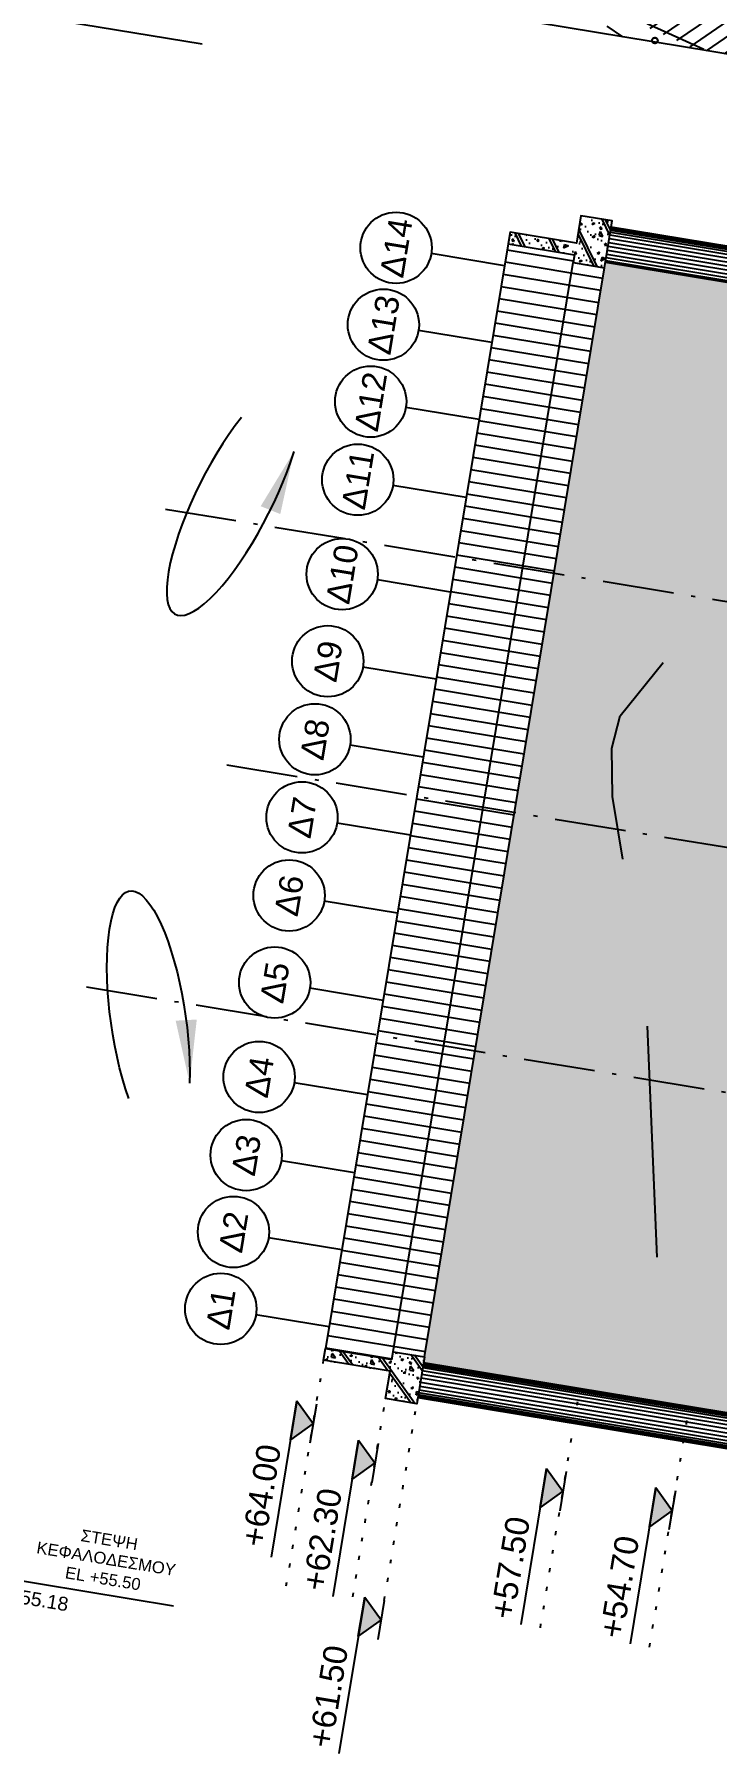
# Model space of a CAD drawing. Header units: metres. Extents: x 93017 to 94633, y 101979 to 102793.
# Drawn here: x 94083.58 to 94100.8, y 102293.22 to 102336.74 of the extents above; entities that cross this region are included whole.
import ezdxf
from ezdxf.enums import TextEntityAlignment as Align

# ---------------------------------------------------------------- set-up
doc = ezdxf.new("R2010")
doc.units = ezdxf.units.M
doc.header["$LTSCALE"] = 0.75
doc.header["$MEASUREMENT"] = 0
doc.linetypes.add('ACAD_ISO10W100', pattern=[18, 12, -3, 0, -3])
doc.linetypes.add('SDOT1', pattern=[1, 0, -1])
for name, color, linetype in [('A-LEVELS', 2, 'Continuous'), ('CG_FREATIO', 252, 'Continuous'), ('CG_KR', 253, 'Continuous'), ('CG_KT', 253, 'Continuous'), ('CW403-Text 0.30 Height', 2, 'Continuous'), ('HATCH DIAKINDYNEYSHS', 112, 'Continuous'), ('OTM Hatch 0.15', 1, 'Continuous'), ('OTM Line 0.15', 1, 'Continuous'), ('OTM Line 0.25', 2, 'Continuous'), ('OTM Line 0.50', 6, 'Continuous'), ('OTM Line Axis 0.15', 1, 'ACAD_ISO10W100'), ('OTM Line Dots 0.25', 2, 'SDOT1'), ('OTM Solid 253', 253, 'Continuous'), ('OTM Text 0.25', 2, 'Continuous'), ('OTM Text 0.35', 3, 'Continuous')]:
    doc.layers.add(name, color=color, linetype=linetype)
doc.styles.add('ARIAL', font='ARIAL.TTF')
doc.styles.add('ARIAL_GREEK', font='ARIAL.TTF')
doc.styles.add('WG-SIMPL', font='ugsimpl.shx', dxfattribs={"width": 1.05})
doc.linetypes.add('SR', pattern='A,6,-1.5,[121,OrizLt.shx,S=0.4,R=0,X=0,Y=0],-1.5', length=9)

# ---------------------------------------------------------------- blocks, each defined once
blk = doc.blocks.new('Level L')
at = {"layer": 'A-LEVELS'}
blk.add_hatch(color=256, dxfattribs=at).paths.add_polyline_path([(0.2499999999785985, 0.2499999999931077), (-1.531930138298776e-11, 1.533351223770296e-11), (-0.250000000018332, 0.2500000000237321)])
for p, q in [((0.2499999999804459, 0.2499999999949694), (-1.750000000050107, 0.2500000001439417)), ((0.2499999999659792, -1.530509052827256e-11), (-0.2500000000309512, 1.531930138298776e-11))]:
    blk.add_line(p, q, dxfattribs=at)
blk.add_lwpolyline([(0.2499999999785985, 0.2499999999931077), (-1.531930138298776e-11, 1.533351223770296e-11), (-0.250000000018332, 0.2500000000237321)], close=True, dxfattribs=at)
at = {"layer": 'A-LEVELS', "style": 'WG-SIMPL', "width": 1.05}
blk.add_attdef('±000.00', (-1.712995793863769, 0.3513423913802569), '', height=0.3, rotation=359.9999998220159, dxfattribs=at)

msp = doc.modelspace()

# ---------------------------------------------------------------- hatches: boundary and pattern name
at = {"lineweight": -3, "true_color": 0xc7e3ff}
msp.add_hatch(color=254, dxfattribs=at).paths.add_polyline_path([(94112.47259388884, 102328.5957071586), (94097.99314848403, 102330.9860321325), (94093.40320476519, 102303.1823484441), (94109.9918244504, 102300.4438325128), (94109.58782250232, 102301.5028323788), (94108.66939616555, 102303.9102796006), (94108.45468696457, 102304.6909164315), (94107.72462240806, 102307.3452753466), (94106.84038687903, 102310.5601670139), (94107.07191403849, 102313.6878991749), (94107.19370014677, 102315.3331244198), (94107.2943891385, 102316.6933458227), (94107.69401509174, 102322.0919476504), (94111.92861905076, 102325.8649244467)])
at = {"layer": 'HATCH DIAKINDYNEYSHS', "ltscale": 15}
h = msp.add_hatch(dxfattribs=at)
h.set_pattern_fill('ANSI31', color=256, scale=0.09999999999999998, angle=529.4408011586834, style=0)
h.set_pattern_definition([(214.4408011586833, (109260.2785531341, 125634.6140723832), (0.1795635332584616, -0.2618457323000268), [])])
h.paths.add_polyline_path([(94102.32273729536, 102349.2746886903, 1), (94102.99554624414, 102349.3865637955, 1)], flags=16)
h.paths.add_polyline_path([(94105.12224204143, 102335.5762568457), (94108.06806293578, 102353.4206308439), (94105.92980439024, 102354.3718884005), (94105.45165219085, 102353.3343741218), (94100.37832887747, 102355.6239442945), (94097.6744110682, 102349.3240929007), (94097.08221642551, 102349.5958367234), (94096.544912701, 102348.4181525944), (94096.08345682215, 102348.625468662), (94092.53226918034, 102340.868646348), (94097.5565069895, 102338.5926017542), (94097.17997081953, 102337.7822501405), (94100.25683709161, 102336.3794574265)])
at = {"layer": 'OTM Hatch 0.15', "ltscale": 0.1}
h = msp.add_hatch(dxfattribs=at)
h.set_pattern_fill('CONCRETE2', color=256, scale=0.04999999999999993, angle=80.62592887419764, style=0)
h.set_pattern_definition([(71.2518577483078, (94318.71328053233, 102986.7828000553), (-0.9469405512942041, 0.3214087620377309), [0.04999999999999994, -0.949999999999999]), (161.2518577483078, (94318.72935097046, 102986.8301470828), (-0.3214087620377309, -0.9469405512942041), [0.04999999999999994, -0.949999999999999]), (116.2518577483078, (94318.71328053233, 102986.7828000553), (-0.9469405764887312, 0.3214087705892094), [0.07071067999999983, -1.343502899999997]), (71.2518577483078, (94318.53823428671, 102986.5782057936), (-0.9469405512942041, 0.3214087620377309), [0.04999999999999994, -0.949999999999999]), (161.2518577483078, (94318.53823428671, 102986.5782057936), (-0.3214087620377309, -0.9469405512942041), [0.04999999999999994, -0.949999999999999]), (206.2518577483079, (94318.55430472482, 102986.6255528212), (-0.3214087705892095, -0.9469405764887313), [0.07071067999999982, -1.343502899999997]), (71.2518577483078, (94318.35143903668, 102987.1168221084), (-0.9469405512942041, 0.3214087620377309), [0.04999999999999994, -0.949999999999999]), (161.2518577483078, (94318.35143903668, 102987.1168221084), (-0.3214087620377309, -0.9469405512942041), [0.04999999999999994, -0.949999999999999]), (206.2518577483079, (94318.36750947477, 102987.164169136), (-0.3214087705892095, -0.9469405764887313), [0.07071067999999982, -1.343502899999997]), (251.2518577483078, (94318.4300626537, 102987.0373342047), (0.9469405512942041, -0.321408762037731), [0.09999999999999988, -0.8999999999999989]), (341.2518577483078, (94318.4300626537, 102987.0373342047), (0.3214087620377311, 0.9469405512942038), [0.09999999999999988, -0.8999999999999989]), (206.2518577483079, (94318.52475670884, 102987.0051933284), (-0.3214087705892095, -0.9469405764887313), [0.1414213549999996, -1.272792199999997]), (251.2518577483078, (94318.22114695837, 102986.4218228463), (0.9469405512942041, -0.321408762037731), [0.04999999999999994, -0.949999999999999]), (161.2518577483078, (94318.22114695837, 102986.4218228463), (-0.3214087620377309, -0.9469405512942041), [0.04999999999999994, -0.949999999999999]), (116.2518577483078, (94318.20507652027, 102986.3744758188), (-0.9469405764887312, 0.3214087705892094), [0.07071067999999983, -1.343502899999997]), (71.2518577483078, (94317.90578820351, 102986.5816629406), (-0.9469405512942041, 0.3214087620377309), [0.04999999999999994, -0.949999999999999]), (161.2518577483078, (94317.90578820351, 102986.5816629406), (-0.3214087620377309, -0.9469405512942041), [0.04999999999999994, -0.949999999999999]), (206.2518577483079, (94317.92185864164, 102986.6290099682), (-0.3214087705892095, -0.9469405764887313), [0.07071067999999982, -1.343502899999997]), (251.2518577483078, (94317.87624018754, 102986.9613034479), (0.9469405512942041, -0.321408762037731), [0.04999999999999994, -0.949999999999999]), (341.2518577483078, (94317.87624018754, 102986.9613034479), (0.3214087620377311, 0.9469405512942038), [0.04999999999999994, -0.949999999999999]), (206.2518577483079, (94317.92358721512, 102986.9452330098), (-0.3214087705892095, -0.9469405764887313), [0.07071067999999982, -1.343502899999997]), (251.2518577483078, (94318.09690488726, 102986.8336042298), (0.9469405512942041, -0.321408762037731), [0.04999999999999994, -0.949999999999999]), (161.2518577483078, (94318.09690488726, 102986.8336042298), (-0.3214087620377309, -0.9469405512942041), [0.04999999999999994, -0.949999999999999]), (116.2518577483078, (94318.08083444915, 102986.7862572022), (-0.9469405764887312, 0.3214087705892094), [0.07071067999999983, -1.343502899999997]), (71.2518577483078, (94318.03262313486, 102986.6442161195), (-0.9469405512942041, 0.3214087620377309), [0.09999999999999988, -0.8999999999999989]), (341.2518577483078, (94318.03262313486, 102986.6442161195), (0.3214087620377311, 0.9469405512942038), [0.09999999999999988, -0.8999999999999989]), (116.2518577483078, (94318.12731719, 102986.6120752433), (-0.9469405764887312, 0.3214087705892094), [0.1414213549999996, -1.272792199999997]), (116.2518577483078, (94318.5517118646, 102986.1512182588), (-0.6341746735389703, -0.312765902949761), []), (116.2518577483078, (94318.5838527408, 102986.2459123139), (-0.6341746735389703, -0.312765902949761), []), (71.2518577483078, (94318.50436483702, 102986.1672886969), (-0.9469405512942041, 0.3214087620377309), [0, -0.3999999999999995, 0, -0.5499999999999994, 0, -0.04999999999999994]), (71.2518577483078, (94318.4418116581, 102986.2941236282), (-0.9469405512942041, 0.3214087620377309), [0, -0.1999999999999998, 0, -0.3999999999999995, 0, -0.3999999999999995]), (71.2518577483078, (94318.4917515459, 102986.7523877525), (-0.9469405512942041, 0.3214087620377309), [0, -0.3999999999999995, 0, -0.5999999999999993]), (71.2518577483078, (94318.23635310974, 102986.3110583531), (-0.9469405512942041, 0.3214087620377309), [0, -0.5499999999999994, 0, -0.4499999999999995]), (71.2518577483078, (94318.25415212131, 102986.6746284222), (-0.9469405512942041, 0.3214087620377309), [0, -0.9999999999999989]), (71.2518577483078, (94318.09517631377, 102986.5173811882), (-0.9469405512942041, 0.3214087620377309), [0, -0.4999999999999994, 0, -0.4999999999999994]), (71.2518577483078, (94318.00048225865, 102986.5495220644), (-0.9469405512942041, 0.3214087620377309), [0, -0.3999999999999995, 0, -0.5999999999999993]), (71.2518577483078, (94317.93792907972, 102986.6763569957), (-0.9469405512942041, 0.3214087620377309), [0, -0.2999999999999997, 0, -0.3499999999999996, 0, -0.3499999999999996]), (71.2518577483078, (94317.82716458649, 102986.6611508444), (-0.9469405512942041, 0.3214087620377309), [0, -0.4499999999999995, 0, -0.5499999999999994]), (71.2518577483078, (94317.74854096948, 102986.7406387481), (-0.9469405512942041, 0.3214087620377309), [0, -0.2999999999999997, 0, -0.2499999999999997, 0, -0.4499999999999995])])
h.paths.add_polyline_path([(94097.37648392285, 102332.1621802668), (94097.26246828823, 102331.4715280859), (94095.5851701344, 102331.7484231985), (94095.536306291, 102331.4524294066), (94097.2136044448, 102331.175534294), (94097.18102854924, 102330.9782050995), (94097.9703453275, 102330.8479015171), (94098.16580070108, 102332.0318766845)])
h = msp.add_hatch(dxfattribs=at)
h.set_pattern_fill('CONCRETE2', color=256, scale=0.04999999999999993, angle=80.62592887419764, style=0)
h.set_pattern_definition([(80.62592887419743, (94175.74301130258, 101873.1252087044), (-0.986645972802477, 0.1628794779972367), [0.04999999999999989, -0.9499999999999983]), (170.6259288741977, (94175.75115527649, 101873.174541003), (-0.1628794779972368, -0.986645972802477), [0.04999999999999987, -0.949999999999998]), (125.6259288741976, (94175.74301130258, 101873.1252087044), (-0.9866459990534162, 0.1628794823308472), [0.07071067999999991, -1.343502899999999]), (80.62592887419743, (94175.6036268358, 101872.8948351589), (-0.986645972802477, 0.1628794779972367), [0.04999999999999989, -0.9499999999999983]), (170.6259288741977, (94175.6036268358, 101872.8948351589), (-0.1628794779972368, -0.986645972802477), [0.04999999999999987, -0.949999999999998]), (215.6259288741976, (94175.61177080972, 101872.9441674576), (-0.1628794823308472, -0.9866459990534162), [0.07071067999999982, -1.343502899999997]), (80.62592887419743, (94175.3315965104, 101873.395833664), (-0.986645972802477, 0.1628794779972367), [0.04999999999999989, -0.9499999999999983]), (170.6259288741977, (94175.3315965104, 101873.395833664), (-0.1628794779972368, -0.986645972802477), [0.04999999999999987, -0.949999999999998]), (215.6259288741976, (94175.33974048431, 101873.4451659627), (-0.1628794823308472, -0.9866459990534162), [0.07071067999999982, -1.343502899999997]), (260.6259288741975, (94175.42211713378, 101873.3302134176), (0.986645972802477, -0.1628794779972368), [0.0999999999999998, -0.8999999999999984]), (350.6259288741977, (94175.42211713378, 101873.3302134176), (0.1628794779972369, 0.986645972802477), [0.09999999999999991, -0.8999999999999992]), (215.6259288741976, (94175.52078173107, 101873.3139254698), (-0.1628794823308472, -0.9866459990534162), [0.1414213549999996, -1.272792199999997]), (260.6259288741975, (94175.31624547309, 101872.6888935352), (0.986645972802477, -0.1628794779972368), [0.0499999999999999, -0.9499999999999984]), (170.6259288741977, (94175.31624547309, 101872.6888935352), (-0.1628794779972368, -0.986645972802477), [0.04999999999999987, -0.949999999999998]), (125.6259288741976, (94175.3081014992, 101872.6395612366), (-0.9866459990534162, 0.1628794823308472), [0.07071067999999991, -1.343502899999999]), (80.62592887419743, (94174.97906335651, 101872.7952336512), (-0.986645972802477, 0.1628794779972367), [0.04999999999999989, -0.9499999999999983]), (170.6259288741977, (94174.97906335651, 101872.7952336512), (-0.1628794779972368, -0.986645972802477), [0.04999999999999987, -0.949999999999998]), (215.6259288741976, (94174.98720733041, 101872.8445659498), (-0.1628794823308472, -0.9866459990534162), [0.07071067999999982, -1.343502899999997]), (260.6259288741975, (94174.8880742779, 101873.1649916634), (0.986645972802477, -0.1628794779972368), [0.0499999999999999, -0.9499999999999984]), (350.6259288741977, (94174.8880742779, 101873.1649916634), (0.1628794779972369, 0.986645972802477), [0.04999999999999995, -0.9499999999999993]), (215.6259288741976, (94174.93740657654, 101873.1568476895), (-0.1628794823308472, -0.9866459990534162), [0.07071067999999982, -1.343502899999997]), (260.6259288741975, (94175.1265917972, 101873.0749394952), (0.986645972802477, -0.1628794779972368), [0.0499999999999999, -0.9499999999999984]), (170.6259288741977, (94175.1265917972, 101873.0749394952), (-0.1628794779972368, -0.986645972802477), [0.04999999999999987, -0.949999999999998]), (125.6259288741976, (94175.1184478233, 101873.0256071966), (-0.9866459990534162, 0.1628794823308472), [0.07071067999999991, -1.343502899999999]), (80.62592887419743, (94175.0940159016, 101872.8776103007), (-0.986645972802477, 0.1628794779972367), [0.09999999999999978, -0.8999999999999982]), (350.6259288741977, (94175.0940159016, 101872.8776103007), (0.1628794779972369, 0.986645972802477), [0.09999999999999991, -0.8999999999999992]), (125.6259288741976, (94175.19268049888, 101872.8613223529), (-0.9866459990534162, 0.1628794823308472), [0.1414213549999998, -1.272792199999998]), (125.6259288741976, (94175.6864719405, 101872.4757448481), (-0.5747627406921317, -0.4118832583612846), []), (125.6259288741976, (94175.70275988831, 101872.5744094454), (-0.5747627406921317, -0.4118832583612846), []), (80.62592887419743, (94175.63713964185, 101872.483888822), (-0.986645972802477, 0.1628794779972367), [0, -0.3999999999999991, 0, -0.5499999999999986, 0, -0.04999999999999989]), (80.62592887419743, (94175.55476299241, 101872.5988413671), (-0.986645972802477, 0.1628794779972367), [0, -0.1999999999999996, 0, -0.3999999999999991, 0, -0.3999999999999991]), (80.62592887419743, (94175.52939416021, 101873.0591200027), (-0.986645972802477, 0.1628794779972367), [0, -0.3999999999999991, 0, -0.5999999999999986]), (80.62592887419743, (94175.34928982393, 101872.5820849641), (-0.986645972802477, 0.1628794779972367), [0, -0.5499999999999986, 0, -0.4499999999999991]), (80.62592887419743, (94175.30763304395, 101872.9436990023), (-0.986645972802477, 0.1628794779972367), [0, -0.9999999999999982]), (80.62592887419743, (94175.17639255109, 101872.7626577556), (-0.986645972802477, 0.1628794779972367), [0, -0.4999999999999991, 0, -0.4999999999999991]), (80.62592887419743, (94175.0777279538, 101872.7789457034), (-0.986645972802477, 0.1628794779972367), [0, -0.3999999999999991, 0, -0.5999999999999986]), (80.62592887419743, (94174.99535130431, 101872.8938982485), (-0.986645972802477, 0.1628794779972367), [0, -0.2999999999999993, 0, -0.3499999999999993, 0, -0.3499999999999993]), (80.62592887419743, (94174.88854273313, 101872.8608538976), (-0.986645972802477, 0.1628794779972367), [0, -0.4499999999999991, 0, -0.5499999999999986]), (80.62592887419743, (94174.79802210975, 101872.9264741441), (-0.986645972802477, 0.1628794779972367), [0, -0.2999999999999993, 0, -0.2499999999999996, 0, -0.4499999999999991])])
h.paths.add_polyline_path([(94092.44123576986, 102302.2668074749), (94093.2305525481, 102302.1365038925), (94093.4260079217, 102303.3204790598), (94092.63669114346, 102303.4507826422), (94092.6041152478, 102303.2534534477), (94090.92681709406, 102303.5303485603), (94090.87795325065, 102303.2343547684), (94092.55525140444, 102302.9574596559)])
at = {"layer": 'OTM Solid 253', "ltscale": 0.05}
h = msp.add_hatch(dxfattribs=at)
h.set_pattern_fill('LINE', color=256, scale=2.5, style=0)
h.set_pattern_definition([(350.6259288741789, (93978.11353631999, 102269.9166746815), (0.05089983687423725, 0.3083268665007576), [])])
h.paths.add_polyline_path([(94090.92681709406, 102303.5303485603), (94092.60411524784, 102303.2534534476), (94092.63669114343, 102303.4507826422), (94093.42600792166, 102303.3204790598), (94097.97034532753, 102330.8479015171), (94097.18102854924, 102330.9782050994), (94097.2136044448, 102331.175534294), (94095.53630629103, 102331.4524294066)])

# ---------------------------------------------------------------- linework, layer by layer
at = {"color": 7, "ltscale": 0.1}
msp.add_line((94067.29469768069, 102339.8894454808), (94087.80848395605, 102336.5029472916), dxfattribs=at)
at = {"layer": 'CG_FREATIO'}
for p, q in [((94099.17230700314, 102336.5796894453), (94099.15257789104, 102336.5764088758)), ((94099.22659633288, 102336.6799524428), (94099.22987690236, 102336.6602233307)), ((94099.2528408886, 102336.5221195461), (94099.25612145805, 102336.502390434)), ((94099.33013989989, 102336.605934001), (94099.31041078779, 102336.6026534315))]:
    msp.add_line(p, q, dxfattribs=at)
msp.add_circle((94099.24135889547, 102336.5911714384), 0.06999999999999998, dxfattribs=at)
at = {"layer": 'CG_KR'}
msp.add_line((94098.02667357065, 102336.9506574803), (94098.42828128181, 102336.6813227602), dxfattribs=at)
at = {"layer": 'CG_KT'}
for q in [(94099.04387160004, 102337.0157943596), (94100.46873326786, 102336.3444767551)]:
    msp.add_line((94100.47663002141, 102336.3614715288), q, dxfattribs=at)
at = {"layer": 'CW403-Text 0.30 Height', "color": 7, "linetype": 'SR', "ltscale": 0.1}
msp.add_line((94087.08774252098, 102297.0239949531), (94074.65791662129, 102299.0759605111), dxfattribs=at)
at = {"layer": 'OTM Line 0.15', "ltscale": 0.1}
msp.add_line((94095.44509381294, 102330.899907841), (94093.59646753334, 102331.2050864884), dxfattribs=at)
at = {"layer": 'OTM Line 0.15', "ltscale": 0.05}
for p, q in [((94095.12422122614, 102328.9562151828), (94093.27559494658, 102329.2613938302)), ((94094.80334865449, 102327.0125226164), (94092.95472237488, 102327.3177012638)), ((94094.4775896985, 102325.0392306708), (94092.6289634189, 102325.3444093182)), ((94094.08341050388, 102322.651481645), (94092.23478422433, 102322.9566602923)), ((94093.7202001265, 102320.4513269017), (94091.87157384693, 102320.756505549)), ((94093.3944411705, 102318.478034956), (94091.54581489092, 102318.7832136034)), ((94093.06868221454, 102316.5047430104), (94091.22005593493, 102316.8099216579)), ((94092.74292325853, 102314.5314510648), (94090.89429697894, 102314.8366297122)), ((94092.379691164, 102312.3311647693), (94090.53106488436, 102312.6363434167)), ((94091.9855336866, 102309.943547296), (94090.13690740702, 102310.2487259434)), ((94091.65977473061, 102307.9702553503), (94089.81114845103, 102308.2754339977)), ((94091.33890215894, 102306.0265627839), (94089.4902758794, 102306.3317414312)), ((94091.0180295721, 102304.0828701255), (94089.1694032925, 102304.3880487728))]:
    msp.add_line(p, q, dxfattribs=at)
at = {"layer": 'OTM Line 0.15', "ltscale": 0.1}
for centre in [(94092.70848615783, 102331.3516780186), (94092.38761357103, 102329.4079853604), (94092.06674099935, 102327.464292794), (94091.74098204341, 102325.4910008484), (94091.3468028488, 102323.1032518225), (94090.9835924714, 102320.9030970792), (94090.65783351545, 102318.9298051336), (94090.33207455942, 102316.9565131881), (94090.00631560343, 102314.9832212424), (94089.64308350885, 102312.7829349469), (94089.24892603152, 102310.3953174735), (94088.92316707554, 102308.422025528), (94088.60229450384, 102306.4783329615), (94088.28142191701, 102304.5346403031)]:
    msp.add_circle(centre, 0.899999999999999, dxfattribs=at)
at = {"layer": 'OTM Line 0.25'}
for p, q in [((94098.14136877935, 102331.8838797884), (94128.33273554704, 102326.8997677617)), ((94097.99314848402, 102330.9860321325), (94128.18451525163, 102326.0019201058)), ((94093.40320476519, 102303.182348444), (94123.59457153284, 102298.1982364174)), ((94123.44635123751, 102297.3003887617), (94093.25498446984, 102302.2845007883))]:
    msp.add_line(p, q, dxfattribs=at)
at = {"layer": 'OTM Line 0.25', "ltscale": 0.05}
for p, q in [((94095.53630629103, 102331.4524294066), (94090.92681709408, 102303.5303485603)), ((94092.63669114347, 102303.4507826422), (94097.18102854925, 102330.9782050995)), ((94093.42600792172, 102303.3204790598), (94097.97034532751, 102330.8479015171))]:
    msp.add_line(p, q, dxfattribs=at)
at = {"layer": 'OTM Line 0.25'}
for points in [[(94097.21360444483, 102331.175534294), (94097.18102854925, 102330.9782050995), (94097.97034532751, 102330.8479015171), (94098.1658007011, 102332.0318766844), (94097.37648392287, 102332.1621802668), (94097.26246828825, 102331.4715280859), (94095.58517013444, 102331.7484231985), (94095.53630629103, 102331.4524294066), (94097.21360444481, 102331.175534294)], [(94092.60411524787, 102303.2534534477), (94092.63669114347, 102303.4507826422), (94093.42600792173, 102303.3204790598), (94093.23055254814, 102302.1365038924), (94092.44123576986, 102302.2668074749), (94092.5552514044, 102302.9574596558), (94090.87795325065, 102303.2343547684), (94090.92681709408, 102303.5303485603), (94092.60411524783, 102303.2534534477)]]:
    msp.add_lwpolyline(points, dxfattribs=at)
at = {"layer": 'OTM Line 0.50', "ltscale": 0.05}
msp.add_ellipse((94088.63041064114, 102325.0249921961), major_axis=(-1.493458771081655, -2.93569009289408), ratio=0.2865802253300671, start_param=4.098258345474681, end_param=8.408289900450741, dxfattribs=at)
at = {"layer": 'OTM Line 0.50', "ltscale": 0.05, "extrusion": (0, 0, -1)}
msp.add_ellipse((94086.45317909708, 102311.8363648672), major_axis=(-0.4706601535476896, 3.259934729760649), ratio=0.2865802253300671, start_param=4.098258345474681, end_param=8.408289900450741, dxfattribs=at)
at = {"layer": 'OTM Line 0.50', "ltscale": 0.05}
for points in [[(94089.78413264274, 102324.6219334272), (94090.1318373839, 102326.2062984496), (94089.28907937826, 102324.820343885)], [(94087.67523186524, 102311.8472211997), (94087.49525878404, 102310.2351663616), (94087.14267499442, 102311.8184527483)]]:
    msp.add_solid(points, dxfattribs=at)
at = {"layer": 'OTM Line Axis 0.15', "color": 6, "ltscale": 0.2}
for p, q in [((94127.34018580054, 102318.0634332771), (94086.72922738719, 102324.7676533213)), ((94125.3465568362, 102305.9869825599), (94084.73559842286, 102312.6912026042))]:
    msp.add_line(p, q, dxfattribs=at)
at = {"layer": 'OTM Line Axis 0.15', "color": 2, "ltscale": 0.2}
msp.add_line((94088.4333190353, 102318.2835032477), (94125.90927648933, 102312.0968217473), dxfattribs=at)
at = {"layer": 'OTM Line Dots 0.25', "ltscale": 0.5}
for p, q in [((94089.93670938103, 102297.5327496013), (94090.87795325065, 102303.2343547684)), ((94096.34990820415, 102296.4740329942), (94097.34978865618, 102302.5308305318)), ((94091.61400753491, 102297.2558544887), (94092.44123576986, 102302.2668074749)), ((94092.41012929064, 102297.1667722051), (94093.23055254814, 102302.1365038924)), ((94099.10763055923, 102295.9883711684), (94100.1075110113, 102302.045168706))]:
    msp.add_line(p, q, dxfattribs=at)
at = {"layer": 'OTM Solid 253'}
for p, q in [((94098.11938004983, 102331.750682582), (94128.31074681747, 102326.7665705554)), ((94098.12752402376, 102331.8000148807), (94128.31889079137, 102326.815902854)), ((94098.13403920282, 102331.8394807192), (94128.32540597048, 102326.8553686929)), ((94098.13729679235, 102331.8592136386), (94128.32866356, 102326.8751016124)), ((94098.13973998453, 102331.8740133283), (94128.33110675219, 102326.8899013019)), ((94098.0436410933, 102331.2918922091), (94128.23500786014, 102326.3077801779)), ((94098.05974071629, 102331.3894160247), (94128.25110748388, 102326.4053039981)), ((94098.07621698816, 102331.4892213992), (94128.26758375576, 102326.5051093726)), ((94098.09250493595, 102331.5878859965), (94128.28387170359, 102326.6037739699)), ((94098.10716408899, 102331.6766841341), (94128.29853085658, 102326.6925721075)), ((94098.00047803161, 102331.0304310263), (94128.19184479844, 102326.0463189951)), ((94098.01269399248, 102331.1044294743), (94128.2040607593, 102326.1203174431)), ((94098.02735314549, 102331.1932276119), (94128.21871991233, 102326.2091155806)), ((94093.36900007479, 102302.9751527898), (94123.56036684242, 102297.9910407632)), ((94093.38121603563, 102303.0491512378), (94123.57258280324, 102298.0650392111)), ((94093.38936000956, 102303.0984835364), (94123.58072677715, 102298.1143715098)), ((94093.39587518861, 102303.137949375), (94123.58724195625, 102298.1538373486)), ((94093.39913277817, 102303.1576822944), (94123.59049954581, 102298.1735702681)), ((94093.40157597032, 102303.172481984), (94123.59294273799, 102298.1883699576)), ((94093.30384831323, 102302.5804945802), (94123.49521508084, 102297.5963825535)), ((94093.32013626101, 102302.6791591775), (94123.51150302863, 102297.6950471508)), ((94093.33805297398, 102302.787690055), (94123.52941974156, 102297.8035780283)), ((94093.3543409218, 102302.8863546522), (94123.54570768937, 102297.9022426256)), ((94093.25661326468, 102302.2943672485), (94123.44798003219, 102297.3102552215)), ((94093.25905645685, 102302.3091669381), (94123.45042322438, 102297.325054911)), ((94093.2623140464, 102302.3288998575), (94123.45368081397, 102297.3447878305)), ((94093.26882922546, 102302.368365696), (94123.46019599307, 102297.3842536694)), ((94093.27697319936, 102302.4176979947), (94123.46833996699, 102297.433585968)), ((94093.28918916023, 102302.4916964427), (94123.4805559278, 102297.5075844159))]:
    msp.add_line(p, q, dxfattribs=at)
at = {"layer": 'OTM Text 0.25', "color": 7, "ltscale": 0.5}
msp.add_lwpolyline([(94057.07142865121, 102384.9655042598), (94111.78453564191, 102375.9332449166), (94105.12224204141, 102335.5762568457), (94050.40913505071, 102344.6085161888)], close=True, dxfattribs=at)
at = {"layer": 'OTM Text 0.25', "color": 8, "linetype": 'Continuous', "ltscale": 0.5}
for points in [[(94098.43341500245, 102315.8975897348), (94098.17115380935, 102317.4872823734), (94098.15269851613, 102318.7048279054), (94098.3642044536, 102319.5247096487), (94099.44761680736, 102320.8724134223)], [(94099.300111738, 102305.8432217475), (94099.0562425934, 102311.6758318606)]]:
    msp.add_lwpolyline(points, dxfattribs=at)

# ---------------------------------------------------------------- block references
at = {"layer": 'A-LEVELS'}
ref = msp.add_blockref('Level L', (94090.61397200097, 102301.6352826194), dxfattribs=dict(at, xscale=1.999999999995163, yscale=2, zscale=1.999999999999999, rotation=80.62592887417725))
ref.add_attrib('±000.00', '+64.00', (94089.38219270583, 102298.4878922639), dxfattribs={"height": 0.5999999999999992, "rotation": 80.62592887502532, "style": 'WG-SIMPL', "width": 1.05})
at = {"layer": 'A-LEVELS', "xscale": 1.999999999995163, "yscale": 2, "zscale": 1.999999999999999, "rotation": 80.62592887417725}
for p, values in [((94092.17286994043, 102300.6411756389), {'±000.00': '+62.30'}), ((94096.91998637703, 102299.9272938986), {'±000.00': '+57.50'}), ((94099.67770873214, 102299.4416320728), {'±000.00': '+54.70'}), ((94092.32868955164, 102296.6734492188), {'±000.00': '+61.50'})]:
    msp.add_blockref('Level L', p, dxfattribs=at).add_auto_attribs(values)

# ---------------------------------------------------------------- texts
at = {"layer": 'OTM Text 0.25', "color": 7, "style": 'ARIAL_GREEK'}
for s, p in [('ΚΕΦΑΛΟΔΕΣΜΟΥ', (94085.36525973146, 102298.0719027684)), ('ΣΤΕΨΗ', (94085.4442567533, 102298.5504289426)), ('EL +55.50', (94085.282971492, 102297.573439972))]:
    msp.add_text(s, height=0.2999999999999999, rotation=350.6259288741772, dxfattribs=at).set_placement(p, align=Align.CENTER)
at = {"layer": 'OTM Text 0.35', "color": 2, "style": 'ARIAL'}
for s, p in [('Δ14', (94092.70848615786, 102331.3516780186)), ('Δ13', (94092.38761357103, 102329.4079853604)), ('Δ12', (94092.06674099938, 102327.464292794)), ('Δ11', (94091.74098204341, 102325.4910008484)), ('Δ10', (94091.3468028488, 102323.1032518225)), ('Δ9', (94090.9835924714, 102320.9030970792)), ('Δ8', (94090.65783351545, 102318.9298051336)), ('Δ7', (94090.33207455942, 102316.9565131881)), ('Δ6', (94090.00631560343, 102314.9832212424)), ('Δ5', (94089.64308350888, 102312.7829349469)), ('Δ4', (94089.24892603152, 102310.3953174735)), ('Δ3', (94088.92316707557, 102308.422025528)), ('Δ2', (94088.60229450384, 102306.4783329615)), ('Δ1', (94088.281421917, 102304.5346403031))]:
    msp.add_text(s, height=0.5999999999999998, rotation=80.62592887502532, dxfattribs=at).set_placement(p, align=Align.MIDDLE_CENTER)
at = {"layer": 'OTM Text 0.35', "color": 7, "style": 'ARIAL_GREEK'}
msp.add_text('+55.18', height=0.3499999999999999, rotation=350.6259288741772, dxfattribs=at).set_placement((94083.68683207799, 102297.1849306228), align=Align.MIDDLE_CENTER)

doc.saveas('drawing.dxf')
